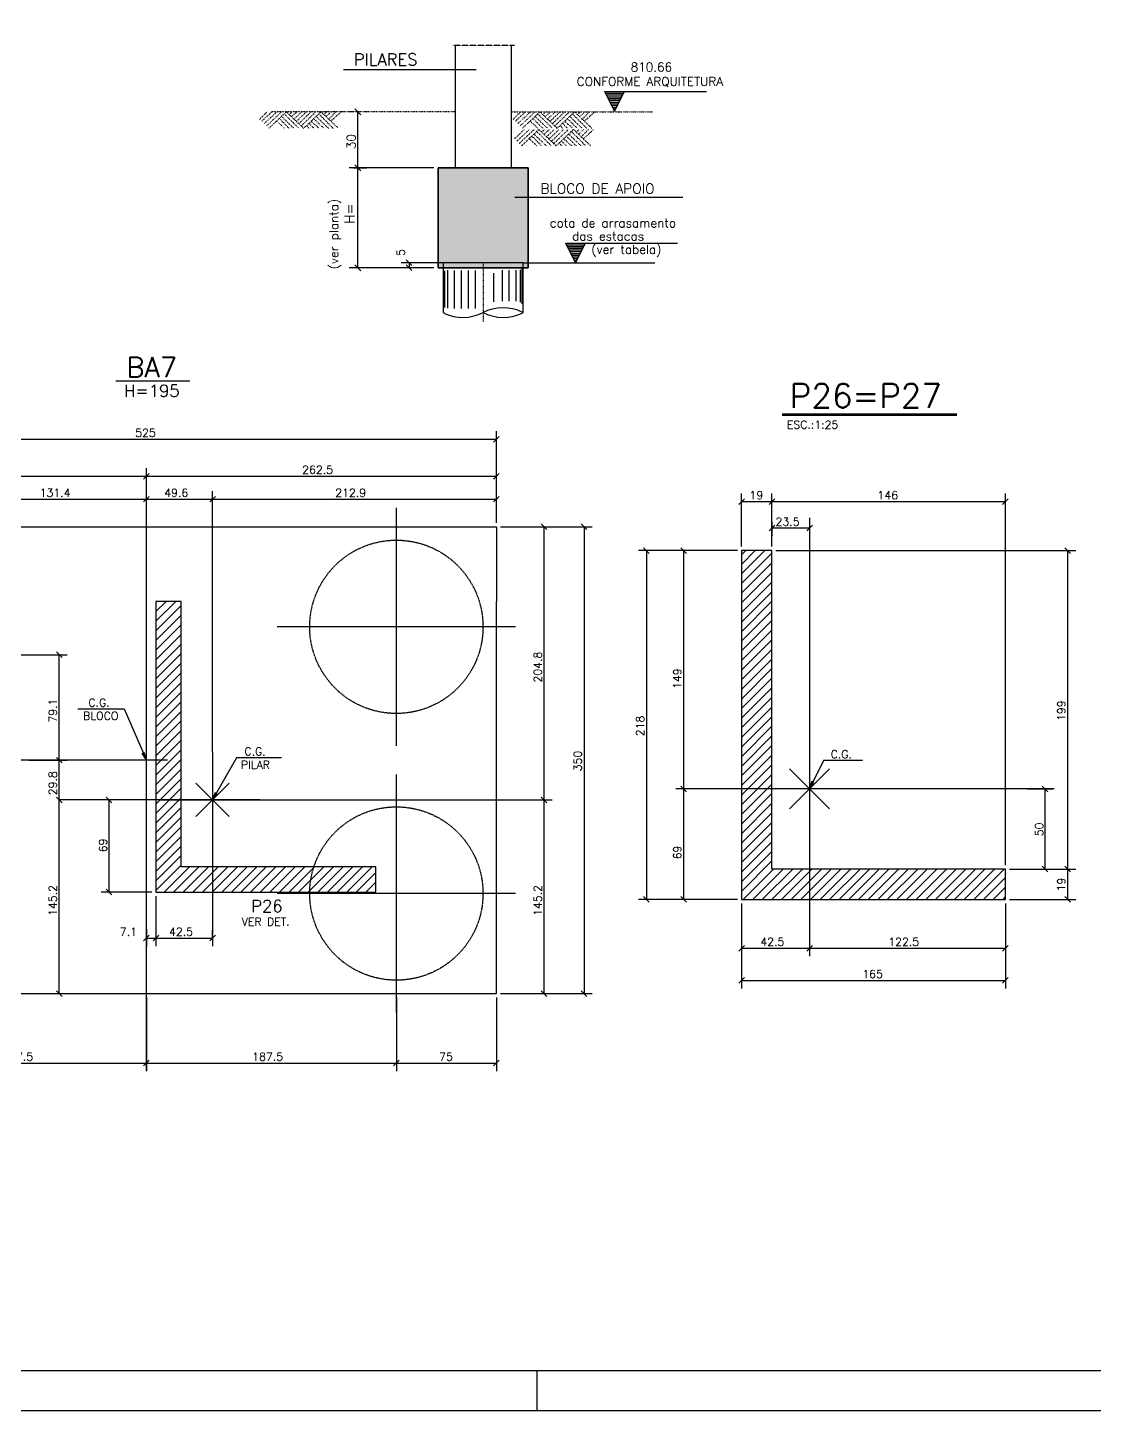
# Model space of a CAD drawing. Extents: x 1476 to 8419, y 491 to 3991.
# Drawn here: x 6089 to 7423, y 491 to 2219 of the extents above; entities that cross this region are included whole.
import ezdxf

# ---------------------------------------------------------------- set-up
doc = ezdxf.new("R2010")
doc.units = 0
doc.header["$MEASUREMENT"] = 0
for name, pattern in [('ESTILO_TQS_0001', [1, 0.7, -0.3]), ('ESTILO_TQS_0003', [1.5, 0.5, -0.4, 0.1, -0.5]), ('ESTILO_TQS_0004', [2, 0.5, -0.4, 0.1, -0.4, 0.1, -0.5]), ('ESTILO_TQS_0005', [0.4, 0.3, -0.1])]:
    doc.linetypes.add(name, pattern=pattern)
for name, color, linetype in [('1', 1, 'CONTINUOUS'), ('2', 2, 'CONTINUOUS'), ('3', 3, 'CONTINUOUS'), ('4', 4, 'CONTINUOUS'), ('6', 6, 'CONTINUOUS'), ('7', 7, 'CONTINUOUS'), ('8', 8, 'CONTINUOUS'), ('9', 9, 'CONTINUOUS')]:
    doc.layers.add(name, color=color, linetype=linetype)
doc.styles.get("Standard").update_dxf_attribs({"font": 'ROMANS.SHX'})

msp = doc.modelspace()

# ---------------------------------------------------------------- linework, layer by layer
at = {"layer": '1', "linetype": 'Continuous'}
for p, q in [((6549.839115, 1321.071597), (6549.839115, 1618.887186)), ((6698.746909, 1469.979392), (6400.931103, 1469.979392)), ((6549.839115, 987.731597), (6549.839115, 1285.547186)), ((6698.746909, 1136.639392), (6400.931103, 1136.639392))]:
    msp.add_line(p, q, dxfattribs=at)
for points in [[(1475.633857, 490.679532), (8419.37979, 490.679532), (8419.37979, 3990.679532), (1475.633857, 3990.679532), (1475.633857, 490.679532)], [(6602.050041, 1918.722384), (6714.437007, 1918.722384), (6714.437007, 2043.594839), (6602.050041, 2043.594839), (6602.050041, 1918.722384)]]:
    msp.add_lwpolyline(points, dxfattribs=at)
at = {"layer": '2', "linetype": 'Continuous'}
for p, q in [((6505.52666, 2109.709473), (6497.747951, 2117.488182)), ((6505.52666, 2039.705973), (6497.747951, 2047.484682)), ((6505.52666, 2039.705973), (6497.747951, 2047.484682)), ((6505.52666, 2039.705973), (6497.747951, 2047.484682)), ((6505.52666, 1914.833519), (6497.747951, 1922.612228)), ((6562.292511, 1928.500418), (6569.363579, 1921.429351)), ((6562.292511, 1922.257918), (6569.363579, 1915.186851)), ((6671.306081, 1700.899139), (6678.377149, 1707.970206)), ((6233.797331, 1654.720319), (6240.868399, 1661.791386)), ((6233.797331, 1654.720319), (6240.868399, 1661.791386)), ((6671.306081, 1654.720319), (6678.377149, 1661.791386)), ((6233.797331, 1625.983109), (6240.868399, 1633.054177)), ((6233.797331, 1625.983109), (6240.868399, 1633.054177)), ((6316.465651, 1625.983109), (6323.536719, 1633.054177)), ((6316.465651, 1625.983109), (6323.536719, 1633.054177)), ((6671.306081, 1625.983109), (6678.377149, 1633.054177)), ((6977.893625, 1623.00877), (6984.964693, 1630.079838)), ((7015.893625, 1623.00877), (7022.964693, 1630.079838)), ((7015.893625, 1623.00877), (7022.964693, 1630.079838)), ((7307.893625, 1623.00877), (7314.964693, 1630.079838)), ((6738.166214, 1591.446358), (6731.095146, 1598.517425)), ((6781.054066, 1598.517425), (6788.125133, 1591.446358)), ((7022.964693, 1596.878869), (7015.893625, 1589.807801)), ((7069.964693, 1596.878869), (7062.893625, 1589.807801)), ((6859.005647, 1568.788495), (6866.076715, 1561.717427)), ((6912.6843, 1561.717427), (6905.613233, 1568.788495)), ((6981.429159, 1565.252961), (6981.429159, 1565.252961)), ((7019.429159, 1565.252961), (7019.429159, 1565.252961)), ((7019.429159, 1565.252961), (7019.429159, 1565.252961)), ((7019.429159, 1565.252961), (7019.429159, 1565.252961)), ((7392.816897, 1561.717427), (7385.745829, 1568.788495)), ((6131.768284, 1431.625396), (6124.697216, 1438.696464)), ((6131.768284, 1299.773858), (6124.697216, 1306.844925)), ((6131.768284, 1299.773858), (6124.697216, 1306.844925)), ((7066.429159, 1267.43428), (7041.429159, 1292.43428)), ((7066.429159, 1267.43428), (7091.429159, 1292.43428)), ((6320.001185, 1253.641732), (6299.167435, 1274.475482)), ((6320.001185, 1253.641732), (6340.834935, 1274.475482)), ((6320.001185, 1253.641732), (6332.501185, 1266.141732)), ((6912.6843, 1263.898746), (6905.613233, 1270.969814)), ((6912.6843, 1263.898746), (6905.613233, 1270.969814)), ((7066.429159, 1267.43428), (7041.429159, 1242.43428)), ((7066.429159, 1267.43428), (7091.429159, 1242.43428)), ((7364.409615, 1263.898746), (7357.338547, 1270.969814)), ((6131.768284, 1250.106198), (6124.697216, 1257.177265)), ((6131.768284, 1250.106198), (6124.697216, 1257.177265)), ((6194.09166, 1250.106198), (6187.020592, 1257.177265)), ((6320.001185, 1253.641732), (6299.167435, 1232.807982)), ((6320.001185, 1253.641732), (6340.834935, 1232.807982)), ((6738.166214, 1250.106198), (6731.095146, 1257.177265)), ((6738.166214, 1250.106198), (6731.095146, 1257.177265)), ((7311.429159, 1167.252961), (7311.429159, 1167.252961)), ((7311.429159, 1167.252961), (7311.429159, 1167.252961)), ((7311.429159, 1167.252961), (7311.429159, 1167.252961)), ((7364.409615, 1163.717427), (7357.338547, 1170.788495)), ((7392.816897, 1163.717427), (7385.745829, 1170.788495)), ((7392.816897, 1163.717427), (7385.745829, 1170.788495)), ((6194.09166, 1134.952796), (6187.020592, 1142.023864)), ((6859.005647, 1132.788495), (6866.076715, 1125.717427)), ((6912.6843, 1125.717427), (6905.613233, 1132.788495)), ((7311.429159, 1129.252961), (7311.429159, 1129.252961)), ((7392.816897, 1125.717427), (7385.745829, 1132.788495)), ((6233.797331, 1077.337173), (6240.868399, 1084.408241)), ((6245.630901, 1077.337173), (6252.701969, 1084.408241)), ((6245.630901, 1077.337173), (6252.701969, 1084.408241)), ((6316.465651, 1077.337173), (6323.536719, 1084.408241)), ((6977.893625, 1064.725499), (6984.964693, 1071.796567)), ((7062.893625, 1064.725499), (7069.964693, 1071.796567)), ((7062.893625, 1064.725499), (7069.964693, 1071.796567)), ((7307.893625, 1064.725499), (7314.964693, 1071.796567)), ((6977.893625, 1024.469011), (6984.964693, 1031.540079)), ((7307.893625, 1024.469011), (7314.964693, 1031.540079)), ((6131.768284, 1008.101358), (6124.697216, 1015.172425)), ((6738.166214, 1008.101358), (6731.095146, 1015.172425)), ((6781.054066, 1015.172425), (6788.125133, 1008.101358)), ((6233.797331, 921.166855), (6240.868399, 928.237923)), ((6233.797331, 921.166855), (6240.868399, 928.237923)), ((6546.303581, 921.166855), (6553.374649, 928.237923)), ((6546.303581, 921.166855), (6553.374649, 928.237923)), ((6671.306081, 921.166855), (6678.377149, 928.237923))]:
    msp.add_line(p, q, dxfattribs=at)
at = {"layer": '2', "linetype": 'ESTILO_TQS_0003'}
msp.add_line((6658.238885, 1924.964885), (6658.238885, 1850.987975), dxfattribs=at)
at = {"layer": '3', "linetype": 'Continuous'}
for p, q in [((6623.270828, 2196.854531), (6623.270828, 2043.594839)), ((6693.216219, 2196.854531), (6693.216219, 2043.594839)), ((6810.06337, 2139.240246), (6937.432043, 2139.240246)), ((6810.06337, 2139.240246), (6822.551299, 2114.266341)), ((6811.180613, 2137.013572), (6833.922962, 2137.013572)), ((6812.291021, 2134.784945), (6832.812554, 2134.784945)), ((6813.408264, 2132.556318), (6831.701171, 2132.556318)), ((6814.518671, 2130.331598), (6830.583927, 2130.331598)), ((6815.630054, 2128.101017), (6829.467661, 2128.101017)), ((6816.747298, 2125.87239), (6828.356277, 2125.87239)), ((6822.551299, 2114.266341), (6835.040205, 2139.240246)), ((6817.857705, 2123.647669), (6827.239034, 2123.647669)), ((6818.974948, 2121.420996), (6826.134486, 2121.420996)), ((6820.092192, 2119.192369), (6825.017243, 2119.192369)), ((6821.196739, 2116.963741), (6823.900976, 2116.963741)), ((6761.785566, 1949.315711), (6901.300354, 1949.315711)), ((6773.962933, 1924.964885), (6761.785566, 1949.315711)), ((6785.055284, 1947.143727), (6762.870581, 1947.143727)), ((6783.965386, 1944.97272), (6763.955596, 1944.97272)), ((6782.88037, 1942.801714), (6765.045006, 1942.801714)), ((6781.791449, 1940.627777), (6766.130022, 1940.627777)), ((6780.705946, 1938.457746), (6767.215525, 1938.457746)), ((6779.62093, 1936.285763), (6768.304446, 1936.285763)), ((6773.962933, 1924.964885), (6786.139811, 1949.315711)), ((6708.192554, 1924.964885), (6608.294494, 1924.964885)), ((6608.294494, 1924.964885), (6608.294494, 1862.767439)), ((6707.135373, 1873.783614), (6707.135373, 1918.583706)), ((6708.192554, 1862.767439), (6708.192554, 1924.964885)), ((6778.536403, 1934.115733), (6769.389462, 1934.115733)), ((6777.451388, 1931.943749), (6770.474477, 1931.943749)), ((6776.366373, 1929.770789), (6771.559492, 1929.770789)), ((6775.281358, 1927.601735), (6772.644507, 1927.601735)), ((6610.647639, 1868.92009), (6610.647639, 1914.97122)), ((6613.989114, 1868.434714), (6613.989114, 1915.744697)), ((6622.682908, 1867.947385), (6622.682908, 1915.487848)), ((6631.376702, 1867.947385), (6631.376702, 1915.487848)), ((6640.070496, 1867.947385), (6640.070496, 1915.487848)), ((6648.76429, 1867.947385), (6648.76429, 1915.487848)), ((6671.835268, 1876.215377), (6671.835268, 1911.875363)), ((6682.377299, 1877.188081), (6682.377299, 1915.744697)), ((6691.071093, 1877.188081), (6691.071093, 1915.744697)), ((6699.764887, 1877.188081), (6699.764887, 1915.744697)), ((6705.147969, 1875.729024), (6705.147969, 1916.261324)), ((6199.037587, 1777.338458), (6291.696551, 1777.338458)), ((6981.429159, 1535.999837), (7010.682283, 1565.252961)), ((6981.429159, 1548.020653), (6998.661468, 1565.252961)), ((6981.429159, 1560.041468), (6986.640652, 1565.252961)), ((6981.429159, 1535.999837), (7010.682283, 1565.252961)), ((6981.429159, 1548.020653), (6998.661468, 1565.252961)), ((6981.429159, 1560.041468), (6986.640652, 1565.252961)), ((6981.429159, 1523.979022), (7019.429159, 1561.979022)), ((6981.429159, 1523.979022), (7019.429159, 1561.979022)), ((6981.429159, 1511.958207), (7019.429159, 1549.958207)), ((6981.429159, 1511.958207), (7019.429159, 1549.958207)), ((6981.429159, 1499.937391), (7019.429159, 1537.937391)), ((6981.429159, 1499.937391), (7019.429159, 1537.937391)), ((6981.429159, 1487.916576), (7019.429159, 1525.916576)), ((6981.429159, 1487.916576), (7019.429159, 1525.916576)), ((6981.429159, 1475.895761), (7019.429159, 1513.895761)), ((6981.429159, 1475.895761), (7019.429159, 1513.895761)), ((6249.166435, 1476.902769), (6274.092596, 1501.82893)), ((6249.166435, 1488.923584), (6262.071781, 1501.82893)), ((6249.166435, 1500.944399), (6250.050965, 1501.82893)), ((6249.166435, 1464.881953), (6280.833735, 1496.549253)), ((6674.841615, 1011.636892), (6674.841615, 1501.82893)), ((6981.429159, 1463.874946), (7019.429159, 1501.874946)), ((6981.429159, 1463.874946), (7019.429159, 1501.874946)), ((6981.429159, 1451.85413), (7019.429159, 1489.85413)), ((6981.429159, 1451.85413), (7019.429159, 1489.85413)), ((6249.166435, 1452.861138), (6280.833735, 1484.528438)), ((6249.166435, 1440.840323), (6280.833735, 1472.507623)), ((6981.429159, 1439.833315), (7019.429159, 1477.833315)), ((6981.429159, 1439.833315), (7019.429159, 1477.833315)), ((6249.166435, 1428.819507), (6280.833735, 1460.486807)), ((6981.429159, 1427.8125), (7019.429159, 1465.8125)), ((6981.429159, 1427.8125), (7019.429159, 1465.8125)), ((6981.429159, 1415.791684), (7019.429159, 1453.791684)), ((6981.429159, 1415.791684), (7019.429159, 1453.791684)), ((6249.166435, 1416.798692), (6280.833735, 1448.465992)), ((6249.166435, 1404.777877), (6280.833735, 1436.445177)), ((6981.429159, 1403.770869), (7019.429159, 1441.770869)), ((6981.429159, 1403.770869), (7019.429159, 1441.770869)), ((6249.166435, 1392.757062), (6280.833735, 1424.424362)), ((6981.429159, 1391.750054), (7019.429159, 1429.750054)), ((6981.429159, 1391.750054), (7019.429159, 1429.750054)), ((6981.429159, 1379.729239), (7019.429159, 1417.729239)), ((6981.429159, 1379.729239), (7019.429159, 1417.729239)), ((6249.166435, 1380.736246), (6280.833735, 1412.403546)), ((6249.166435, 1368.715431), (6280.833735, 1400.382731)), ((6981.429159, 1367.708423), (7019.429159, 1405.708423)), ((6981.429159, 1367.708423), (7019.429159, 1405.708423)), ((6249.166435, 1356.694616), (6280.833735, 1388.361916)), ((6981.429159, 1355.687608), (7019.429159, 1393.687608)), ((6981.429159, 1355.687608), (7019.429159, 1393.687608)), ((6249.166435, 1344.6738), (6280.833735, 1376.3411)), ((6981.429159, 1343.666793), (7019.429159, 1381.666793)), ((6981.429159, 1343.666793), (7019.429159, 1381.666793)), ((6981.429159, 1331.645977), (7019.429159, 1369.645977)), ((6981.429159, 1331.645977), (7019.429159, 1369.645977)), ((6249.166435, 1332.652985), (6280.833735, 1364.320285)), ((6249.166435, 1320.63217), (6280.833735, 1352.29947)), ((6981.429159, 1319.625162), (7019.429159, 1357.625162)), ((6981.429159, 1319.625162), (7019.429159, 1357.625162)), ((6249.166435, 1308.611355), (6280.833735, 1340.278655)), ((6981.429159, 1307.604347), (7019.429159, 1345.604347)), ((6981.429159, 1307.604347), (7019.429159, 1345.604347)), ((6981.429159, 1295.583532), (7019.429159, 1333.583532)), ((6981.429159, 1295.583532), (7019.429159, 1333.583532)), ((6249.166435, 1296.590539), (6280.833735, 1328.257839)), ((6249.166435, 1284.569724), (6280.833735, 1316.237024)), ((6981.429159, 1283.562716), (7019.429159, 1321.562716)), ((6981.429159, 1283.562716), (7019.429159, 1321.562716)), ((6249.166435, 1272.548909), (6280.833735, 1304.216209)), ((6981.429159, 1271.541901), (7019.429159, 1309.541901)), ((6981.429159, 1271.541901), (7019.429159, 1309.541901)), ((6981.429159, 1259.521086), (7019.429159, 1297.521086)), ((6981.429159, 1259.521086), (7019.429159, 1297.521086)), ((6249.166435, 1260.528093), (6280.833735, 1292.195393)), ((6249.166435, 1248.507278), (6280.833735, 1280.174578)), ((6981.429159, 1247.500271), (7019.429159, 1285.500271)), ((6981.429159, 1247.500271), (7019.429159, 1285.500271)), ((6249.166435, 1236.486463), (6280.833735, 1268.153763)), ((6981.429159, 1235.479455), (7019.429159, 1273.479455)), ((6981.429159, 1235.479455), (7019.429159, 1273.479455)), ((6249.166435, 1224.465648), (6280.833735, 1256.132948)), ((6981.429159, 1223.45864), (7019.429159, 1261.45864)), ((6981.429159, 1223.45864), (7019.429159, 1261.45864)), ((6981.429159, 1211.437825), (7019.429159, 1249.437825)), ((6981.429159, 1211.437825), (7019.429159, 1249.437825)), ((6249.166435, 1212.444832), (6280.833735, 1244.112132)), ((6249.166435, 1200.424017), (6280.833735, 1232.091317)), ((6981.429159, 1199.417009), (7019.429159, 1237.417009)), ((6981.429159, 1199.417009), (7019.429159, 1237.417009)), ((6249.166435, 1188.403202), (6280.833735, 1220.070502)), ((6981.429159, 1187.396194), (7019.429159, 1225.396194)), ((6981.429159, 1187.396194), (7019.429159, 1225.396194)), ((6981.429159, 1175.375379), (7019.429159, 1213.375379)), ((6981.429159, 1175.375379), (7019.429159, 1213.375379)), ((6249.166435, 1176.382387), (6280.833735, 1208.049687)), ((6249.166435, 1164.361571), (6280.833735, 1196.028871)), ((6981.429159, 1163.354564), (7019.429159, 1201.354564)), ((6981.429159, 1163.354564), (7019.429159, 1201.354564)), ((6249.166435, 1152.340756), (6280.833735, 1184.008056)), ((6981.429159, 1151.333748), (7019.429159, 1189.333748)), ((6981.429159, 1151.333748), (7019.429159, 1189.333748)), ((6981.429159, 1139.312933), (7019.429159, 1177.312933)), ((6981.429159, 1139.312933), (7019.429159, 1177.312933)), ((6249.166435, 1140.319941), (6280.833735, 1171.987241)), ((6259.355639, 1138.48833), (6291.022939, 1170.15563)), ((6271.376454, 1138.48833), (6303.043754, 1170.15563)), ((6283.39727, 1138.48833), (6315.06457, 1170.15563)), ((6295.418085, 1138.48833), (6327.085385, 1170.15563)), ((6307.4389, 1138.48833), (6339.1062, 1170.15563)), ((6319.459715, 1138.48833), (6351.127015, 1170.15563)), ((6331.480531, 1138.48833), (6363.147831, 1170.15563)), ((6343.501346, 1138.48833), (6375.168646, 1170.15563)), ((6355.522161, 1138.48833), (6387.189461, 1170.15563)), ((6367.542976, 1138.48833), (6399.210276, 1170.15563)), ((6379.563792, 1138.48833), (6411.231092, 1170.15563)), ((6391.584607, 1138.48833), (6423.251907, 1170.15563)), ((6403.605422, 1138.48833), (6435.272722, 1170.15563)), ((6415.626238, 1138.48833), (6447.293538, 1170.15563)), ((6427.647053, 1138.48833), (6459.314353, 1170.15563)), ((6439.667868, 1138.48833), (6471.335168, 1170.15563)), ((6451.688683, 1138.48833), (6483.355983, 1170.15563)), ((6463.709499, 1138.48833), (6495.376799, 1170.15563)), ((6475.730314, 1138.48833), (6507.397614, 1170.15563)), ((6487.751129, 1138.48833), (6519.418429, 1170.15563)), ((6499.771945, 1138.48833), (6524.171935, 1162.88832)), ((6983.390003, 1129.252961), (7021.390003, 1167.252961)), ((6983.390003, 1129.252961), (7021.390003, 1167.252961)), ((6995.410818, 1129.252961), (7033.410818, 1167.252961)), ((6995.410818, 1129.252961), (7033.410818, 1167.252961)), ((7007.431633, 1129.252961), (7045.431633, 1167.252961)), ((7007.431633, 1129.252961), (7045.431633, 1167.252961)), ((7019.452448, 1129.252961), (7057.452448, 1167.252961)), ((7019.452448, 1129.252961), (7057.452448, 1167.252961)), ((7031.473264, 1129.252961), (7069.473264, 1167.252961)), ((7031.473264, 1129.252961), (7069.473264, 1167.252961)), ((7043.494079, 1129.252961), (7081.494079, 1167.252961)), ((7043.494079, 1129.252961), (7081.494079, 1167.252961)), ((7055.514894, 1129.252961), (7093.514894, 1167.252961)), ((7055.514894, 1129.252961), (7093.514894, 1167.252961)), ((7067.535709, 1129.252961), (7105.535709, 1167.252961)), ((7067.535709, 1129.252961), (7105.535709, 1167.252961)), ((7079.556525, 1129.252961), (7117.556525, 1167.252961)), ((7079.556525, 1129.252961), (7117.556525, 1167.252961)), ((7091.57734, 1129.252961), (7129.57734, 1167.252961)), ((7091.57734, 1129.252961), (7129.57734, 1167.252961)), ((7103.598155, 1129.252961), (7141.598155, 1167.252961)), ((7103.598155, 1129.252961), (7141.598155, 1167.252961)), ((7115.618971, 1129.252961), (7153.618971, 1167.252961)), ((7115.618971, 1129.252961), (7153.618971, 1167.252961)), ((7127.639786, 1129.252961), (7165.639786, 1167.252961)), ((7127.639786, 1129.252961), (7165.639786, 1167.252961)), ((7139.660601, 1129.252961), (7177.660601, 1167.252961)), ((7139.660601, 1129.252961), (7177.660601, 1167.252961)), ((7151.681416, 1129.252961), (7189.681416, 1167.252961)), ((7151.681416, 1129.252961), (7189.681416, 1167.252961)), ((7163.702232, 1129.252961), (7201.702232, 1167.252961)), ((7163.702232, 1129.252961), (7201.702232, 1167.252961)), ((7175.723047, 1129.252961), (7213.723047, 1167.252961)), ((7175.723047, 1129.252961), (7213.723047, 1167.252961)), ((7187.743862, 1129.252961), (7225.743862, 1167.252961)), ((7187.743862, 1129.252961), (7225.743862, 1167.252961)), ((7199.764678, 1129.252961), (7237.764678, 1167.252961)), ((7199.764678, 1129.252961), (7237.764678, 1167.252961)), ((7211.785493, 1129.252961), (7249.785493, 1167.252961)), ((7211.785493, 1129.252961), (7249.785493, 1167.252961)), ((7223.806308, 1129.252961), (7261.806308, 1167.252961)), ((7223.806308, 1129.252961), (7261.806308, 1167.252961)), ((7235.827123, 1129.252961), (7273.827123, 1167.252961)), ((7235.827123, 1129.252961), (7273.827123, 1167.252961)), ((7247.847939, 1129.252961), (7285.847939, 1167.252961)), ((7247.847939, 1129.252961), (7285.847939, 1167.252961)), ((7259.868754, 1129.252961), (7297.868754, 1167.252961)), ((7259.868754, 1129.252961), (7297.868754, 1167.252961)), ((7271.889569, 1129.252961), (7309.889569, 1167.252961)), ((7271.889569, 1129.252961), (7309.889569, 1167.252961)), ((6511.79276, 1138.48833), (6524.171935, 1150.867505)), ((7283.910385, 1129.252961), (7311.429159, 1156.771736)), ((7283.910385, 1129.252961), (7311.429159, 1156.771736)), ((7295.9312, 1129.252961), (7311.429159, 1144.75092)), ((7295.9312, 1129.252961), (7311.429159, 1144.75092)), ((6523.813575, 1138.48833), (6524.171935, 1138.846689)), ((7307.952015, 1129.252961), (7311.429159, 1132.730105)), ((7307.952015, 1129.252961), (7311.429159, 1132.730105)), ((6725.384073, 540.681107), (6725.384073, 490.679532))]:
    msp.add_line(p, q, dxfattribs=at)
at = {"layer": '3', "linetype": 'ESTILO_TQS_0004'}
for p, q in [((6378.745907, 2104.22287), (6388.121375, 2113.598339)), ((6381.675741, 2101.879003), (6393.981044, 2113.598339)), ((6384.605575, 2098.949169), (6400.426679, 2113.598339)), ((6387.535409, 2096.019335), (6406.286346, 2113.598339)), ((6390.465243, 2093.089501), (6412.146015, 2113.598339)), ((6623.270828, 2113.598339), (6393.308159, 2113.598339)), ((6409.21618, 2111.254472), (6427.967118, 2093.089501)), ((6412.146015, 2113.598339), (6433.826786, 2093.089501)), ((6415.661815, 2110.082538), (6419.177616, 2113.598339)), ((6418.591649, 2107.738671), (6425.62325, 2113.598339)), ((6421.521483, 2104.22287), (6431.482919, 2113.598339)), ((6425.037284, 2101.879003), (6437.342586, 2113.598339)), ((6427.967118, 2098.949169), (6443.202255, 2113.598339)), ((6430.896952, 2096.019335), (6449.061922, 2113.598339)), ((6455.507557, 2113.598339), (6433.826786, 2093.089501)), ((6452.577723, 2111.254472), (6470.742694, 2093.089501)), ((6455.507557, 2113.598339), (6477.188329, 2093.089501)), ((6459.023358, 2110.082538), (6462.539159, 2113.598339)), ((6461.953192, 2107.738671), (6468.398827, 2113.598339)), ((6464.883026, 2104.22287), (6474.258495, 2113.598339)), ((6467.81286, 2101.879003), (6480.70413, 2113.598339)), ((6693.216219, 2113.598339), (6871.211935, 2113.598339)), ((6695.867231, 2104.22287), (6705.2427, 2113.598339)), ((6698.797065, 2101.879003), (6711.102368, 2113.598339)), ((6701.726899, 2098.949169), (6717.548003, 2113.598339)), ((6704.656733, 2096.019335), (6723.40767, 2113.598339)), ((6707.586567, 2093.089501), (6729.267339, 2113.598339)), ((6726.337505, 2111.254472), (6745.088442, 2093.089501)), ((6729.267339, 2113.598339), (6750.94811, 2093.089501)), ((6732.783139, 2110.082538), (6736.29894, 2113.598339)), ((6735.712974, 2107.738671), (6742.744575, 2113.598339)), ((6738.642807, 2104.22287), (6748.604243, 2113.598339)), ((6742.158608, 2101.879003), (6754.463911, 2113.598339)), ((6745.088442, 2098.949169), (6760.323579, 2113.598339)), ((6748.018276, 2096.019335), (6766.183247, 2113.598339)), ((6772.628881, 2113.598339), (6750.94811, 2093.089501)), ((6769.699047, 2111.254472), (6787.864018, 2093.089501)), ((6772.628881, 2113.598339), (6794.309653, 2093.089501)), ((6776.144682, 2110.082538), (6779.660483, 2113.598339)), ((6779.074516, 2107.738671), (6785.520151, 2113.598339)), ((6782.00435, 2104.22287), (6791.379819, 2113.598339)), ((6784.934184, 2101.879003), (6797.825454, 2113.598339)), ((6400.426679, 2101.879003), (6409.802147, 2093.089501)), ((6403.356513, 2105.394804), (6415.661815, 2093.089501)), ((6406.286346, 2107.738671), (6421.521483, 2093.089501)), ((6437.342586, 2096.605301), (6440.858388, 2093.089501)), ((6440.272421, 2099.535136), (6446.718055, 2093.089501)), ((6443.202255, 2101.879003), (6453.16369, 2093.089501)), ((6446.132089, 2105.394804), (6459.023358, 2093.089501)), ((6449.64789, 2107.738671), (6464.883026, 2093.089501)), ((6697.504032, 2079.903295), (6709.809334, 2091.622631)), ((6700.433866, 2076.973461), (6716.254969, 2091.622631)), ((6703.363699, 2074.043627), (6722.114637, 2091.622631)), ((6706.293533, 2071.113793), (6727.974305, 2091.622631)), ((6717.548003, 2101.879003), (6726.923471, 2093.089501)), ((6720.477836, 2105.394804), (6732.783139, 2093.089501)), ((6723.40767, 2107.738671), (6738.642807, 2093.089501)), ((6727.974305, 2091.622631), (6749.655077, 2071.113793)), ((6731.490106, 2088.10683), (6735.005907, 2091.622631)), ((6734.41994, 2085.762963), (6741.451541, 2091.622631)), ((6737.349774, 2082.247162), (6747.311209, 2091.622631)), ((6740.865574, 2079.903295), (6753.170877, 2091.622631)), ((6743.795408, 2076.973461), (6759.030545, 2091.622631)), ((6746.725243, 2074.043627), (6764.890213, 2091.622631)), ((6771.335848, 2091.622631), (6749.655077, 2071.113793)), ((6754.463911, 2096.605301), (6757.979711, 2093.089501)), ((6757.393745, 2099.535136), (6763.83938, 2093.089501)), ((6760.323579, 2101.879003), (6770.285014, 2093.089501)), ((6763.253412, 2105.394804), (6776.144682, 2093.089501)), ((6766.769214, 2107.738671), (6782.00435, 2093.089501)), ((6771.335848, 2091.622631), (6793.016619, 2071.113793)), ((6774.851649, 2088.10683), (6778.367449, 2091.622631)), ((6777.781483, 2085.762963), (6784.227118, 2091.622631)), ((6780.711317, 2082.247162), (6790.086785, 2091.622631)), ((6783.64115, 2079.903295), (6796.53242, 2091.622631)), ((6716.254969, 2079.903295), (6725.630438, 2071.113793)), ((6719.184803, 2083.419096), (6731.490106, 2071.113793)), ((6722.114637, 2085.762963), (6737.349774, 2071.113793)), ((6725.044471, 2089.278764), (6743.795408, 2071.113793)), ((6753.170877, 2074.629593), (6756.686678, 2071.113793)), ((6756.100712, 2077.559428), (6762.546346, 2071.113793)), ((6759.030545, 2079.903295), (6768.991981, 2071.113793)), ((6761.960379, 2083.419096), (6774.851649, 2071.113793)), ((6765.47618, 2085.762963), (6780.711317, 2071.113793)), ((6768.406014, 2089.278764), (6786.570985, 2071.113793)), ((6608.294494, 1918.722384), (6708.192554, 1918.722384))]:
    msp.add_line(p, q, dxfattribs=at)
at = {"layer": '3', "linetype": 'Continuous'}
for points in [[(6708.192554, 1862.767439), (6704.283179, 1864.598585), (6700.465117, 1866.042993), (6695.136725, 1867.531348), (6686.250539, 1868.770668), (6676.472707, 1868.434714), (6667.93517, 1866.661188), (6663.796292, 1865.261704), (6658.238885, 1862.767439)], [(6608.294494, 1862.767439), (6612.203868, 1860.933362), (6616.021931, 1859.491884), (6621.35081, 1858.001575), (6630.23602, 1856.764209), (6640.014341, 1857.09821), (6648.552366, 1858.873689), (6652.690756, 1860.272197), (6658.238885, 1862.767439)], [(6658.238885, 1862.767439), (6663.796292, 1860.272197), (6667.93517, 1858.873689), (6676.472707, 1857.09821), (6686.250539, 1856.764209), (6695.136725, 1858.001575), (6700.465117, 1859.491884), (6704.283179, 1860.933362), (6708.192554, 1862.767439)], [(5799.824115, 1501.82893), (5799.824115, 1594.981892), (6166.664785, 1594.981892)], [(6166.664785, 1594.981892), (6674.841615, 1594.981892), (6674.841615, 1501.82893)], [(5799.824115, 1501.82893), (5799.824115, 1011.636892), (6674.841615, 1011.636892)]]:
    msp.add_lwpolyline(points, dxfattribs=at)
at = {"layer": '3', "linetype": 'ESTILO_TQS_0001'}
for centre in [(6549.839115, 1469.979392), (6549.839115, 1136.639392)]:
    msp.add_circle(centre, 108.3355, dxfattribs=at)
at = {"layer": '6', "linetype": 'Continuous'}
for p, q in [((6714.437007, 2043.594839), (6602.050041, 2043.594839)), ((6602.050041, 2043.594839), (6602.050041, 1918.722384)), ((6714.437007, 1918.722384), (6714.437007, 2043.594839)), ((6602.050041, 1918.722384), (6608.294494, 1918.722384)), ((6708.192554, 1918.722384), (6714.437007, 1918.722384)), ((7032.224855, 1736.198135), (7250.490094, 1736.198135)), ((7032.224855, 1734.400095), (7250.490094, 1734.400095))]:
    msp.add_line(p, q, dxfattribs=at)
msp.add_lwpolyline([(1625.636324, 540.681107), (8369.384196, 540.681107), (8369.384196, 3940.680032), (1625.636324, 3940.680032), (1625.636324, 540.681107)], dxfattribs=at)
at = {"layer": '7', "linetype": 'Continuous'}
for points in [[(6981.429159, 1129.252961), (7311.429159, 1129.252961), (7311.429159, 1167.252961), (7019.429159, 1167.252961), (7019.429159, 1565.252961), (6981.429159, 1565.252961), (6981.429159, 1129.252961)], [(6981.429159, 1129.252961), (7311.429159, 1129.252961), (7311.429159, 1167.252961), (7019.429159, 1167.252961), (7019.429159, 1565.252961), (6981.429159, 1565.252961), (6981.429159, 1129.252961)], [(6249.166435, 1138.48833), (6524.171935, 1138.48833), (6524.171935, 1170.15563), (6280.833735, 1170.15563), (6280.833735, 1501.82893), (6249.166435, 1501.82893), (6249.166435, 1138.48833)]]:
    msp.add_lwpolyline(points, dxfattribs=at)
at = {"layer": '8', "linetype": 'Continuous'}
msp.add_lwpolyline([(6714.437007, 1918.722384), (6602.050041, 1918.722384), (6602.050041, 2043.594839), (6714.437007, 2043.594839), (6714.437007, 1918.722384)], dxfattribs=at)
for points in [[(6602.050041, 1918.722384), (6602.050041, 2043.594839), (6714.437007, 1918.722384)], [(6602.050041, 2043.594839), (6714.437007, 2043.594839), (6714.437007, 1918.722384)], [(6714.437007, 1918.722384), (6714.437007, 1918.722384), (6714.437007, 2043.594839)]]:
    msp.add_solid(points, dxfattribs=at)
at = {"layer": '9', "linetype": 'ESTILO_TQS_0005'}
msp.add_line((6619.506376, 2196.854531), (6697.41223, 2196.854531), dxfattribs=at)
at = {"layer": '9', "linetype": 'Continuous'}
for p, q in [((6649.70086, 2166.290503), (6483.725765, 2166.290503)), ((6496.148261, 2113.598339), (6490.636267, 2113.598339)), ((6501.636817, 2103.597839), (6501.636817, 2113.598339)), ((6501.636817, 2043.594839), (6501.636817, 2103.597839)), ((6596.549766, 2043.594839), (6490.636267, 2043.594839)), ((6496.136542, 2043.594839), (6512.637367, 2043.594839)), ((6501.636817, 1918.722384), (6501.636817, 2043.594839)), ((6697.782366, 2006.93578), (6907.954983, 2006.93578)), ((6596.549766, 1918.722384), (6490.636267, 1918.722384)), ((6608.294494, 1924.964885), (6555.828045, 1924.964885)), ((6578.661284, 1918.722384), (6555.828045, 1918.722384)), ((6565.828045, 1924.964885), (6565.828045, 1918.722384)), ((6708.192554, 1924.964885), (6872.986438, 1924.964885)), ((6674.841615, 1599.981892), (6674.841615, 1714.434673)), ((5799.824115, 1704.434673), (6674.841615, 1704.434673)), ((6237.332865, 1599.981892), (6237.332865, 1668.255852)), ((6674.841615, 1604.981892), (6674.841615, 1668.255852)), ((5799.824115, 1658.255852), (6237.332865, 1658.255852)), ((6237.332865, 1658.255852), (6674.841615, 1658.255852)), ((6237.332865, 914.702389), (6237.332865, 1654.27813)), ((6018.328485, 1629.518643), (6237.332865, 1629.518643)), ((6237.332865, 1604.981892), (6237.332865, 1639.518643)), ((6237.332865, 1629.518643), (6320.001185, 1629.518643)), ((6320.001185, 1313.734545), (6320.001185, 1639.518643)), ((6320.001185, 1629.518643), (6674.841615, 1629.518643)), ((6674.841615, 1599.981892), (6674.841615, 1639.518643)), ((6981.429159, 1570.252961), (6981.429159, 1636.544304)), ((6981.429159, 1626.544304), (7019.429159, 1626.544304)), ((7019.429159, 1570.252961), (7019.429159, 1636.544304)), ((7019.429159, 1570.252961), (7019.429159, 1636.544304)), ((7019.429159, 1626.544304), (7311.429159, 1626.544304)), ((7311.429159, 1172.252961), (7311.429159, 1636.544304)), ((6679.841615, 1594.981892), (6744.63068, 1594.981892)), ((6684.841615, 1594.981892), (6794.5896, 1594.981892)), ((6734.63068, 1253.641732), (6734.63068, 1594.981892)), ((6784.5896, 1594.981892), (6784.5896, 1011.636892)), ((7019.429159, 1601.124806), (7019.429159, 1583.343335)), ((7066.429159, 1593.343335), (7019.429159, 1593.343335)), ((7066.429159, 1606.315574), (7066.429159, 1058.261033)), ((7066.429159, 1601.315574), (7066.429159, 1583.343335)), ((6971.429159, 1565.252961), (6852.541181, 1565.252961)), ((6862.541181, 1565.252961), (6862.541181, 1129.252961)), ((6976.429159, 1565.252961), (6899.148767, 1565.252961)), ((6909.148767, 1267.43428), (6909.148767, 1565.252961)), ((7024.429159, 1565.252961), (7399.281363, 1565.252961)), ((7389.281363, 1167.252961), (7389.281363, 1565.252961)), ((6039.162135, 1435.16093), (6138.23275, 1435.16093)), ((6128.23275, 1303.309392), (6128.23275, 1435.16093)), ((6320.001185, 1313.734545), (6320.001185, 1070.872707)), ((6128.23275, 1303.309392), (5705.024884, 1303.309392)), ((6090.484166, 1303.309392), (6138.23275, 1303.309392)), ((6263.600048, 1303.309392), (6128.23275, 1303.309392)), ((6128.23275, 1253.641732), (6128.23275, 1303.309392)), ((7372.342255, 1267.43428), (6899.148767, 1267.43428)), ((6909.148767, 1129.252961), (6909.148767, 1267.43428)), ((7338.724934, 1267.43428), (7370.874081, 1267.43428)), ((7360.874081, 1167.252961), (7360.874081, 1267.43428)), ((6379.178327, 1253.641732), (6128.23275, 1253.641732)), ((6128.23275, 1011.636892), (6128.23275, 1253.641732)), ((6232.332865, 1253.641732), (6180.556126, 1253.641732)), ((6190.556126, 1138.48833), (6190.556126, 1253.641732)), ((6254.166435, 1253.641732), (6744.63068, 1253.641732)), ((6734.63068, 1011.636892), (6734.63068, 1253.641732)), ((7316.429159, 1167.252961), (7399.281363, 1167.252961)), ((7316.429159, 1167.252961), (7399.281363, 1167.252961)), ((7321.429159, 1167.252961), (7370.874081, 1167.252961)), ((7389.281363, 1129.252961), (7389.281363, 1167.252961)), ((6244.166435, 1138.48833), (6180.556126, 1138.48833)), ((6249.166435, 1133.48833), (6249.166435, 1070.872707)), ((6320.001185, 1130.15483), (6320.001185, 1070.872707)), ((6971.429159, 1129.252961), (6852.541181, 1129.252961)), ((6976.429159, 1129.252961), (6899.148767, 1129.252961)), ((6981.429159, 1124.252961), (6981.429159, 1058.261033)), ((7311.429159, 1124.252961), (7311.429159, 1058.261033)), ((7316.429159, 1129.252961), (7399.281363, 1129.252961)), ((6981.429159, 1119.252961), (6981.429159, 1018.004545)), ((7311.429159, 1119.252961), (7311.429159, 1018.004545)), ((6237.332865, 1092.276658), (6237.332865, 1070.872707)), ((6320.001185, 1078.842443), (6320.001185, 1090.872707)), ((6237.332865, 1080.872707), (6249.166435, 1080.872707)), ((6249.166435, 1080.872707), (6320.001185, 1080.872707)), ((6981.429159, 1068.261033), (7066.429159, 1068.261033)), ((7066.429159, 1068.261033), (7311.429159, 1068.261033)), ((6981.429159, 1028.004545), (7311.429159, 1028.004545)), ((6123.183699, 1011.636892), (6138.23275, 1011.636892)), ((6237.332865, 1006.636892), (6237.332865, 914.702389)), ((6549.839115, 1006.636892), (6549.839115, 914.702389)), ((6674.841615, 1006.636892), (6674.841615, 914.702389)), ((6679.841615, 1011.636892), (6744.63068, 1011.636892)), ((6684.841615, 1011.636892), (6794.5896, 1011.636892)), ((5924.826615, 924.702389), (6237.332865, 924.702389)), ((6237.332865, 924.702389), (6549.839115, 924.702389)), ((6549.839115, 924.702389), (6674.841615, 924.702389))]:
    msp.add_line(p, q, dxfattribs=at)
for points in [[(6151.685325, 1367.483684), (6209.499172, 1367.483684), (6237.332865, 1303.309392), (6232.190377, 1311.885802), (6237.332865, 1303.309392), (6234.585341, 1312.924542)], [(6406.408711, 1306.3376), (6349.742188, 1306.3376), (6320.001185, 1253.641732), (6323.737528, 1262.917492), (6320.001185, 1253.641732), (6326.010959, 1261.634391)], [(7132.832133, 1302.70702), (7083.900084, 1302.70702), (7066.429159, 1267.43428), (7069.660019, 1276.897976), (7066.429159, 1267.43428), (7071.999315, 1275.7393)]]:
    msp.add_lwpolyline(points, dxfattribs=at)

# ---------------------------------------------------------------- texts
at = {"layer": '2', "linetype": 'Continuous'}
for s, height, p in [('30', 11, (6498.911565, 2066.921783)), ('(ver planta)', 10.98856, (6477.157077, 1916.828735)), ('H=', 12.500625, (6497.681541, 1973.541532)), ('5', 10, (6560.335226, 1933.519626)), ('204.8', 10, (6731.63068, 1400.311812)), ('149', 10, (6906.148767, 1392.34362)), ('79.1', 10, (6125.23275, 1350.235161)), ('199', 10, (7386.281363, 1352.252961)), ('218', 10, (6859.541181, 1333.252961)), ('350', 10, (6781.5896, 1289.309392)), ('29.8', 10, (6125.23275, 1259.475562)), ('50', 10, (7358.576214, 1208.173484)), ('69', 10, (6188.075692, 1188.235706)), ('69', 10, (6906.148767, 1179.34362)), ('145.2', 10, (6125.23275, 1108.639312)), ('145.2', 10, (6731.63068, 1108.639312)), ('19', 10, (7386.281363, 1139.252961))]:
    msp.add_text(s, height=height, rotation=90, dxfattribs=at).set_placement(p)
for s, p in [('525', (6223.332865, 1707.434673)), ('ESC.:1:25', (7038.163493, 1717.616876)), ('262.5', (6432.08724, 1661.255852)), ('131.4', (6103.830675, 1632.518643)), ('49.6', (6259.667025, 1632.518643)), ('212.9', (6473.4214, 1632.518643)), ('19', (6991.429159, 1629.544304)), ('146', (7151.429159, 1629.544304)), ('23.5', (7023.929159, 1596.343335)), ('C.G.', (7092.860425, 1305.703761)), ('7.1', (6203.999535, 1083.872707)), ('42.5', (6265.58381, 1083.872707)), ('42.5', (7004.929159, 1071.261033)), ('122.5', (7164.929159, 1071.261033)), ('165', (7132.429159, 1031.004545)), ('187.5', (6057.07974, 927.702389)), ('187.5', (6369.58599, 927.702389)), ('75', (6603.340365, 927.702389))]:
    msp.add_text(s, height=10, dxfattribs=at).set_placement(p)
at = {"layer": '3', "linetype": 'Continuous'}
for s, height, p in [('810.66', 11, (6842.786191, 2164.141311)), ('CONFORME ARQUITETURA', 11.00055, (6775.412224, 2146.075549)), ('BLOCO DE APOIO', 12.500625, (6730.11992, 2011.458466)), ('cota de arrasamento', 11.00055, (6741.686905, 1969.21319)), ('das estacas', 11.00055, (6769.629708, 1952.734828)), ('(ver tabela)', 11.00055, (6793.59282, 1936.183219)), ('BA7', 25, (6212.290489, 1781.920966)), ('H=195', 15, (6209.317713, 1757.553453)), ('C.G.', 10, (6164.748609, 1370.123472)), ('BLOCO', 10, (6158.172696, 1353.737568)), ('C.G.', 10, (6359.881505, 1309.25088)), ('PILAR', 10, (6355.392575, 1292.59982)), ('VER DET.', 10, (6356.429376, 1096.405732))]:
    msp.add_text(s, height=height, dxfattribs=at).set_placement(p)
at = {"layer": '4', "linetype": 'Continuous'}
for s, height, p in [('PILARES', 14.984399, (6496.561856, 2171.646239)), ('P26', 15, (6368.332295, 1113.455003))]:
    msp.add_text(s, height=height, dxfattribs=at).set_placement(p)
at = {"layer": '6', "linetype": 'Continuous'}
msp.add_text('P26=P27', height=30, dxfattribs=at).set_placement((7041.739402, 1743.722224))

doc.saveas('drawing.dxf')
